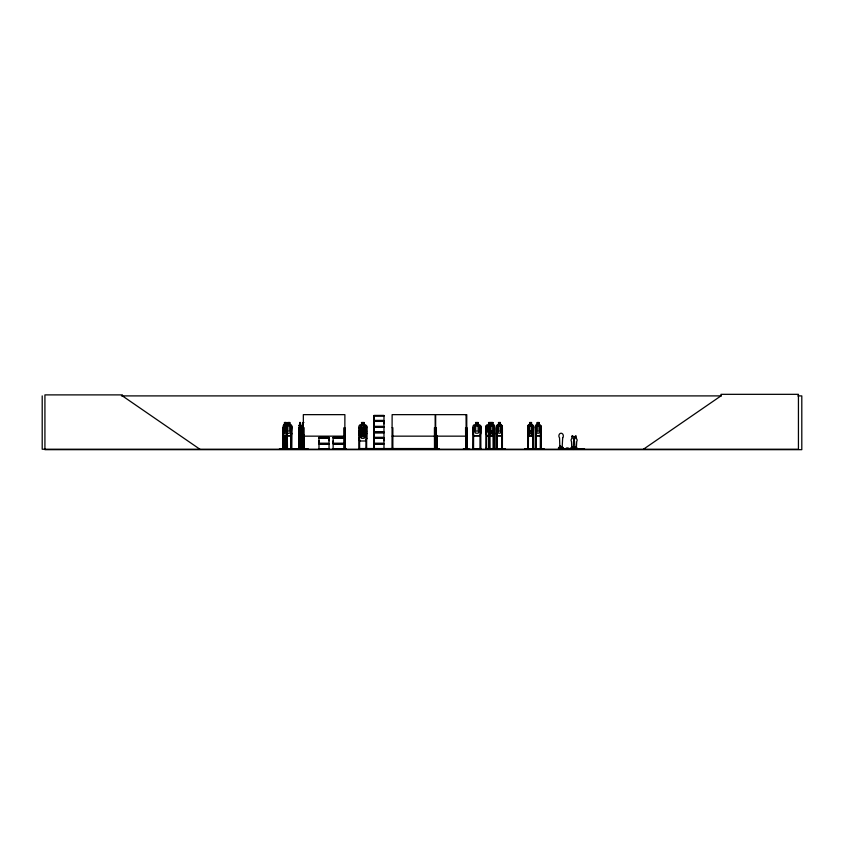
<?xml version="1.0" encoding="UTF-8"?>
<svg xmlns="http://www.w3.org/2000/svg" width="844" height="844" viewBox="0 0 844 844"><rect width="100%" height="100%" fill="white"/><g stroke="black" fill="none" stroke-linecap="round" stroke-linejoin="round"><path stroke-width="1.27" d="M318.979 443.248L318.979 438.3L329.044 438.3L329.033 443.248L318.979 443.248L318.99 440.779M329.033 440.779L329.033 438.3M343.213 443.248L333.148 443.248L333.158 440.779M373.934 443.248L373.934 438.3M373.934 426.325L373.934 421.388M383.978 440.779L383.978 438.3L373.924 438.3L373.924 443.248L383.988 443.248L383.988 438.3M383.978 423.857L383.978 421.388L373.924 421.388L373.924 426.325L383.988 426.325L383.988 421.388M562.674 437.825L562.125 448.185L559.899 448.185L559.54 437.825A2.69 2.216 -90 0 1 559.54 434.016A2.69 2.216 -90 0 1 562.674 434.016A2.69 2.216 -90 0 1 562.674 437.825L562.579 437.825M576.336 448.407L576.705 441.496A1.793 1.466 -90 0 0 576.399 438.68C576.093 430.081 573.53 443.163 574.954 436.506M300.802 435.831L301.013 433.194L300.886 435.831L299.24 435.831M560.289 446.423C561.133 447.552 559.994 446.107 561.133 446.782M560.405 446.93L561.06 446.866M560.943 446.719C558.834 446.729 562.188 446.17 560.469 446.982M294.946 448.818L308.166 448.818M571.915 436.295L571.81 438.68A1.793 1.466 -90 0 0 571.504 441.496L571.81 448.407L573.276 448.407L573.582 441.496A1.793 1.466 -90 0 0 573.276 438.68L573.192 436.506M572.506 447.647L571.747 447.478L572.548 447.647M571.599 447.225L572.38 447.637M574.954 447.731L575.281 447.689M560.026 446.803L560.722 446.94L560.205 446.571M343.213 444.239L333.148 444.239L333.127 449.198M373.903 449.208L373.924 444.239L383.988 444.239L383.988 449.008L373.839 449.061M287.076 435.831L287.15 425.165L287.477 449.219M286.643 435.831L287.182 433.204M286.77 449.208L286.812 427.718M286.949 449.156L286.306 422.517L284.46 422.517L283.911 431.073L284.576 433.194L285.81 433.194L286.475 426.136L285.778 422.517M279.427 448.818L294.303 448.818M286.401 449.156L286.454 435.304M299.082 449.219L299.325 425.165M299.114 426.104L299.335 425.249M303.133 425.165L302.384 426.104L302.468 449.219L302.279 427.718M302.679 425.165L302.468 426.104M575.154 447.542L575.281 447.383M501.568 435.831L502.275 433.204L501.631 435.831L497.169 435.831M540.297 435.831L541.004 433.204L540.36 435.831L535.898 435.831L535.328 426.104L535.982 425.165L537.259 425.165M532.722 435.831L533.366 433.194L532.786 435.831L528.281 435.831L527.7 433.204L528.386 435.747M291.106 435.831L291.866 426.093L291.138 425.165L289.756 425.165M291.866 433.204L291.159 435.831L287.488 435.831M439.165 449.156L432.793 448.786L439.207 449.219M575.302 447.637L574.722 447.225L574.722 448.797M439.175 448.808L432.793 448.818M485.944 449.166L485.975 448.438M486.197 448.818L505.261 448.818M524.915 449.156L544 449.156M524.936 448.786L543.99 448.818L524.968 449.219M362.772 428.467L362.867 428.383M366.802 433.204L365.895 435.831L359.681 435.831L358.858 433.204M365.832 440.906L366.707 438.342L366.802 426.093L365.863 425.165L364.154 425.165L364.154 422.517L361.506 422.517L361.591 425.249L360.272 426.136L360.272 431.073L361.591 433.194L364.07 433.194L365.389 431.073L365.389 426.136L364.07 425.249L364.07 422.601L361.591 422.601M366.802 438.352L365.895 440.99L359.681 440.99L358.858 438.352M299.81 425.249L299.472 431.073L299.81 433.194L300.432 433.194L300.759 426.136L300.369 422.517L299.694 422.517L299.726 425.249L299.789 422.517M303.133 422.517L303.154 433.194M333.053 449.092L343.223 449.008M435.209 449.219L435.156 414.647L392.133 414.647L392.027 448.786M472.735 449.156L472.893 427.718L473.621 427.718L473.537 449.219M283.732 426.104L284.143 425.165M283.774 426.146L284.154 425.249M283.626 425.165L283.183 449.219M497.253 425.165L496.599 426.104L496.62 449.219M535.349 449.219L535.391 426.104L536.014 425.249M489.636 425.165L488.971 426.104L489.035 449.219M489.087 426.146L489.657 425.249M527.764 449.219L527.764 426.104L528.365 425.165M285.652 426.104L286.306 425.165L285.81 431.073L284.576 431.073L284.576 426.136L285.81 426.136M284.417 426.136L285.061 425.249M571.852 448.797L571.852 448.048L570.839 448.048L570.649 449.208L571.578 449.029M570.808 449.092L571.261 449.082M573.034 448.048L572.432 449.198L573.614 449.029M565.174 448.871C567.411 446.254 575.154 451.846 573.952 448.048M573.973 449.092L574.226 448.871M576.157 449.082L575.555 449.198L576.157 448.048M581.231 449.198L581.263 449.219M584.523 448.987L558.369 449.208M561.26 449.029L561.882 447.468M571.008 448.048L570.713 449.208M571.145 449.208L571.726 449.198M573.836 449.208L573.034 449.082M358.858 431.263L359.702 430.313L361.506 430.313M358.953 431.295L359.744 430.408L365.832 430.408L366.707 431.284L365.863 430.313L364.154 430.313L364.154 427.665L361.506 427.665M498.53 425.249L497.591 426.136L497.591 431.073L498.53 433.194L500.27 433.194L501.209 431.073L500.334 422.517L498.466 422.517L498.593 425.249M539.063 422.601L537.259 422.601L537.322 425.249L536.32 426.136L536.32 431.073L537.259 433.194L539.01 433.194L539.938 431.073L539.938 426.136L539.01 425.249L539.01 422.601M571.968 436.105L572.548 435.842M490.923 425.249L489.974 426.136L489.974 431.073L490.923 433.194L492.685 433.194L493.634 431.073L493.634 426.136L492.685 425.249M529.652 425.249L528.703 426.136L528.703 431.073L529.652 433.194L531.414 433.194L532.364 431.073L532.364 426.136L531.414 425.249M643.487 449.219L720.966 395.899L720.966 394.327L798.435 394.327L798.435 449.219L42.2 449.219L42.2 395.899M361.591 430.408L360.272 431.284L360.272 436.221L361.591 438.342L364.07 438.342L365.389 436.221L365.389 431.284L364.07 430.408M582.455 449.219L582.887 449.219M358.616 449.166L359.628 448.438M318.979 449.008L318.99 444.239L329.044 444.239L329.044 449.008L318.958 449.208M121.409 395.899L721.367 395.899M797.844 395.899L801.8 395.899L801.8 449.673L44.922 449.673L44.922 394.887L122.401 394.887L122.401 395.899L199.87 449.219M373.924 415.427L383.999 415.427M383.978 415.923L373.934 415.923L373.934 420.396M373.86 420.734L384.062 420.734M373.86 421.04L384.062 421.04M303.713 422.517L303.049 422.517L303.07 425.249M284.502 422.601L286.264 422.601M287.772 422.601L289.745 422.601L289.682 425.249L290.769 426.136L290.769 431.073L289.745 433.194L287.825 433.194M299.726 422.601L300.432 422.601M303.07 422.601L303.692 422.601M475.668 422.601L478.147 422.601L478.147 425.249L479.466 426.136L479.466 431.073L478.147 433.194L475.668 433.194L474.349 431.073L474.349 426.136L475.668 425.249L475.583 422.517L478.231 422.517L478.231 425.165L479.941 425.165L480.88 426.093L480.88 433.204L479.972 435.831L473.758 435.831L472.935 433.204L472.935 426.104L473.779 425.165L475.583 425.165M488.665 422.601L492.748 422.601M498.53 422.601L500.334 422.601M529.652 422.601L531.477 422.601L531.414 435.831M286.053 423.044L284.797 423.044L284.797 423.931L285.588 423.931L285.588 423.044M300.316 423.044L300.316 423.931M490.702 423.044L489.109 423.044L489.109 423.931L490.702 423.931M491.24 423.044L492.368 423.044L492.368 423.931L491.24 423.931M285.019 425.165L283.552 425.165L283.13 426.104L283.616 435.831M285.778 425.165L287.762 425.165M299.24 425.165L299.789 425.165M361.506 425.165L359.702 425.165L358.858 426.104L358.816 449.219M488.581 425.165L486.777 425.165L485.933 426.104L485.806 449.219M489.573 425.165L490.923 425.165M492.685 425.165L494.035 425.165L494.7 426.093L494.647 449.219M497.19 425.165L498.53 425.165M501.61 425.165L500.334 425.165L500.397 422.517M528.302 425.165L529.652 425.165M532.764 425.165L531.414 425.165L531.541 422.517L529.589 422.517L529.652 435.831M539.063 425.165L540.339 425.165L541.004 426.093L540.993 449.219L541.004 426.093M283.573 425.249L291.106 425.249M299.251 425.249L300.875 425.249M302.606 425.249L303.154 425.249M359.744 425.249L365.832 425.249M473.822 425.249L479.909 425.249M494.014 425.249L486.819 425.249L486.017 426.146L486.017 433.194L486.756 435.831L494.056 435.831L494.7 433.204L493.951 435.747L486.819 435.747L486.017 433.194M497.221 425.249L501.589 425.249L502.148 426.136L502.264 449.219M528.333 425.249L532.743 425.249M535.951 425.249L540.318 425.249L540.877 426.136M287.182 426.093L286.633 425.165L287.087 449.219M300.802 425.165L301.034 449.219M494.647 426.093L493.972 425.165M502.212 426.093L501.547 425.165M527.7 426.104L527.901 449.219M532.701 425.165L533.429 426.093L533.577 449.219M490.923 426.136L492.685 426.136M529.652 426.136L531.414 426.136M373.86 426.674L384.062 426.674M373.86 426.98L384.062 426.98M286.454 427.718L287.477 427.718M291.739 427.718L291.001 427.718L291.106 449.219M299.198 427.718L298.744 449.219M301.013 427.718L300.802 449.219M303.334 427.718L304.104 427.718L304.03 449.219L303.903 435.304M346.124 449.166L344.036 449.113L344.183 427.718L344.953 427.718L344.964 449.219M358.816 427.718L359.544 427.718L359.628 449.219M361.591 427.76L364.07 427.76M366.707 427.718L365.979 427.718L365.895 449.219M392.133 427.718L392.861 427.718L392.85 449.219M435.156 427.718L434.428 427.718L434.512 449.219M435.662 427.718L436.369 427.718L436.432 449.219M480.785 427.718L480.057 427.718L479.972 449.219M485.891 427.718L486.619 427.718L486.619 449.219M489.035 427.718L489.752 427.718L489.805 449.219M496.62 427.718L497.338 427.718L497.2 449.219M527.764 427.718L528.481 427.718L528.344 449.219M533.577 427.718L532.859 427.718L532.807 449.219M535.349 427.718L536.067 427.718L536.13 449.219M541.141 427.718L540.424 427.718L540.36 449.219M490.923 431.073L492.685 431.073M529.652 431.073L531.414 431.073M383.999 432.096L373.829 432.223L383.999 432.35M383.978 432.835L373.934 432.835L373.934 437.308M287.604 433.204L287.055 435.747L283.573 435.747M299.029 433.204L299.325 435.831M302.468 433.204L302.669 435.831M496.599 433.204L497.232 435.831M287.519 435.747L291.106 435.747M299.251 435.747L300.875 435.747M365.832 435.747L359.744 435.747L358.953 433.194M473.822 435.747L479.909 435.747M497.221 435.747L501.589 435.747M528.333 435.747L532.743 435.747M535.951 435.747L540.318 435.747M283.542 435.831L287.16 435.831M303.334 436.158L344.89 436.158M392.133 436.158L435.156 436.158M435.662 436.158L466.764 436.158M318.979 437.308L329.044 437.308M333.148 437.308L343.213 437.308M318.905 437.656L329.107 437.656M333.074 437.656L343.276 437.656M373.86 437.656L384.062 437.656M318.905 437.962L329.107 437.962M333.074 437.962L343.276 437.962M373.86 437.962L384.062 437.962M343.213 438.3L333.148 438.3L333.148 443.248M318.905 443.585L329.107 443.585M333.074 443.585L343.276 443.585M373.86 443.585L384.062 443.585M318.905 443.891L329.107 443.891M333.074 443.891L343.276 443.891M373.86 443.891L384.062 443.891M566.577 448.364L568.36 448.364M574.869 448.407L576.399 448.407M282.803 448.438L284.048 448.438M285.367 448.438L287.551 448.438M291.802 448.438L290.927 448.438L290.958 449.156M298.692 448.438L299.219 449.219M300.496 448.438L301.076 448.438M302.036 448.438L302.616 448.438M303.249 448.438L304.431 448.438M344.099 448.438L345.038 448.438M467.091 448.554L465.498 448.438L465.519 449.219M472.809 448.438L473.706 448.438L473.706 449.219M479.972 448.438L480.869 448.438L480.869 449.219L480.785 426.136M485.806 448.438L486.703 448.438L486.703 449.219M488.961 448.438L489.815 448.438M494.056 448.438L494.922 448.438L494.911 449.219M496.546 448.438L497.411 448.438L497.401 449.219M501.621 448.438L502.475 448.438M527.69 448.438L528.555 448.438L528.534 449.219M532.796 448.438L533.651 448.438L533.64 449.219M536.14 448.438L535.286 448.438L535.296 449.219M540.35 448.438L541.204 448.438L541.194 449.219M346.093 449.156L343.983 449.219M359.628 448.66L365.895 448.66M463.409 448.808L469.834 449.166M473.706 448.66L479.972 448.66M576.262 448.649L577.444 448.649M579.374 448.649L580.566 448.649M318.99 448.871L329.033 448.871M333.158 448.871L343.202 448.871M344.036 448.818L346.072 448.818M383.978 448.871L373.934 448.871L373.934 444.239M584.544 449.092L558.76 449.219L559.456 449.177L558.538 448.871L558.549 447.468L560.057 447.468L560.057 448.586M572.485 435.842L573.255 436.506M494.278 449.166L494.331 427.718M493.94 449.156L493.867 448.438L492.97 448.438L492.97 449.219M344.415 449.208L344.246 427.718M283.521 449.156L283.468 427.718L282.867 427.718L282.919 449.219L282.824 448.438M492.907 425.249L493.782 426.136M291.085 425.165L291.792 426.136L291.697 449.219M532.68 425.249L533.313 426.136M488.665 433.194L487.347 431.073L487.347 426.136L488.665 425.249L488.581 422.517L492.812 422.517L492.812 425.165M358.953 438.342L359.744 440.906M301.118 426.093L300.369 425.165L300.453 422.517M489.087 433.194L489.657 435.747M488.971 433.204L489.615 435.831M283.7 449.177L283.626 435.304M291.138 449.177L291.169 427.718M574.933 448.407L574.564 441.496A1.793 1.466 -90 0 1 574.933 438.68M576.937 448.987L577.001 448.048L575.988 448.048L575.988 448.797M576.832 448.048L576.832 448.797M575.471 447.225L575.471 448.797M575.397 447.225L575.323 448.987M574.975 448.797L574.975 448.048L572.865 448.048L572.971 448.871M574.796 447.225L574.806 448.987M574.12 448.048L574.12 448.797M573.72 448.048L573.72 448.797M572.274 447.225L572.348 448.797M571.673 447.225L571.683 448.987M563.127 448.871L563.127 447.468L561.619 447.468L561.619 448.586M562.874 447.468L562.874 448.586L558.812 448.586L558.812 447.468M560.722 448.586L560.827 446.233L559.709 446.233L559.709 448.586M559.815 446.233L559.815 448.586M540.709 448.438L540.74 449.219M540.624 427.718L540.561 449.219M539.063 425.249L539.063 422.517L537.195 422.517L537.259 425.249M536.035 448.438L535.929 449.219M535.866 427.718L535.75 449.219M535.55 427.718L535.666 449.219M533.376 426.093L533.292 449.219M533.155 448.438L533.176 449.219M533.06 427.718L532.997 449.219M528.281 427.718L528.165 449.219M528.08 448.438L528.049 449.219M502.402 449.219L502.402 427.718L501.695 427.718L501.631 449.219M502.085 448.438L501.98 449.219M501.895 427.718L501.832 449.219M497.137 427.718L497.021 449.219M496.916 448.438L496.937 449.219M496.715 426.146L496.821 449.219M494.816 449.219L494.848 427.718L494.13 427.718L494.078 449.219M494.531 448.438L494.415 449.219M493.782 435.304L493.814 449.219M493.054 435.304L493.139 449.219M492.748 422.517L492.685 435.831M491.229 422.517L491.229 425.165M491.134 422.601L491.134 425.249M490.923 422.517L490.923 435.831M490.86 422.517L490.86 425.165M489.552 427.718L489.615 449.219M489.351 448.438L489.436 449.219M489.225 427.718L489.172 449.219M488.665 426.136L488.665 431.073M480.141 448.438L480.141 449.219M472.978 448.438L472.978 449.219M467.091 449.219L466.954 427.718L465.561 427.718L465.709 449.219M466.922 448.438L466.816 449.219M466.764 449.219L466.764 414.647L435.662 414.647L435.662 449.219L435.599 448.438M466.437 427.718L466.532 449.219M466.278 427.718L466.373 449.219M466.078 414.647L466.183 449.219M465.962 448.438L465.993 449.219M465.761 427.718L465.856 449.219M437.667 449.219L437.667 448.554L360.124 448.554L360.124 449.219M437.118 448.438L437.118 449.219M437.055 435.483L436.918 449.219M436.854 435.483L436.77 449.219M436.538 435.483L436.622 449.219M436.337 435.483L436.232 449.219M436.169 427.718L436.053 449.219M435.852 427.718L435.852 449.219M435.42 448.554L435.42 449.219M435.071 448.438L435.071 449.219M434.343 448.438L434.343 449.219M433.848 448.554L433.848 449.219M433.099 448.554L433.099 449.219M431.991 448.554L431.991 449.219M430.883 448.554L430.883 449.219M393.958 448.554L393.958 449.219M392.945 448.438L392.945 449.219M392.397 448.554L392.397 449.219M373.934 427.328L373.934 431.959L383.978 431.959L383.988 427.328L373.924 427.328L373.924 432.086M366.792 448.438L366.792 449.219M366.707 426.136L366.623 449.219M366.064 448.438L366.064 449.219M361.232 448.554L361.232 449.219M359.46 448.438L359.46 449.219M344.795 449.219L344.89 414.647L303.334 414.647L303.397 449.219L303.492 448.438M304.357 435.304L304.357 449.219M304.178 435.304L304.156 449.219M303.154 426.136L303.154 431.073M300.738 435.304L300.738 449.219M300.559 435.304L300.538 449.219M298.934 427.718L298.955 449.219M291.56 427.718L291.465 449.219L291.444 448.438M289.745 425.249L289.808 422.517L287.709 422.517L287.772 425.249M287.825 422.601L287.825 425.249M287.276 448.438L287.276 449.219M286.696 427.718L286.654 449.219M286.243 448.438L286.243 449.219M286.19 422.601L286.19 425.249M286.179 435.304L286.074 449.219M285.852 422.517L285.852 425.165M286 435.304L285.884 449.219M285.705 448.438L285.736 449.219M285.62 435.304L285.557 449.219L285.441 435.304M283.985 435.304L284.027 449.219L283.742 435.304M283.225 435.304L283.267 449.219M365.146 437.361L364.302 437.435L362.846 434.882C361.791 439.091 358.689 437.54 362.276 434.301C358.774 431.263 361.897 429.68 362.793 433.7C363.796 429.902 366.961 430.704 363.374 434.322L365.146 437.361M383.999 415.607L373.924 415.628L373.924 420.396L383.988 420.396L383.988 415.628M289.397 423.044L288.173 423.044L288.173 423.931L289.397 423.931L289.397 423.044M363.627 423.044L362.034 423.044L362.034 423.931L363.627 423.931L363.627 423.044M477.704 423.044L476.111 423.044L476.111 423.931L477.704 423.931L477.704 423.044M499.964 423.044L498.836 423.044L498.836 423.931L499.964 423.931L499.964 423.044M531.098 423.044L529.969 423.044L529.969 423.931L531.098 423.931L531.098 423.044M538.694 423.044L537.575 423.044L537.575 423.931L538.694 423.931L538.694 423.044M289.745 426.136L287.825 426.136L287.825 431.073L289.745 431.073L289.745 426.136M300.432 426.136L299.81 426.136L299.81 431.073L300.432 431.073L300.432 426.136M364.07 426.136L361.591 426.136L361.591 431.073L364.07 431.073L364.07 426.136M478.147 426.136L475.668 426.136L475.668 431.073L478.147 431.073L478.147 426.136M500.27 426.136L498.53 426.136L498.53 431.073L500.27 431.073L500.27 426.136M539.01 426.136L537.259 426.136L537.259 431.073L539.01 431.073L539.01 426.136M363.627 428.203L362.034 428.203L362.034 429.079L363.627 429.079L363.627 428.203M364.07 431.284L361.591 431.284L361.591 436.221L364.07 436.221L364.07 431.284M383.999 432.518L373.924 432.529L373.924 437.308L383.988 437.308L383.988 432.55"/></g></svg>
